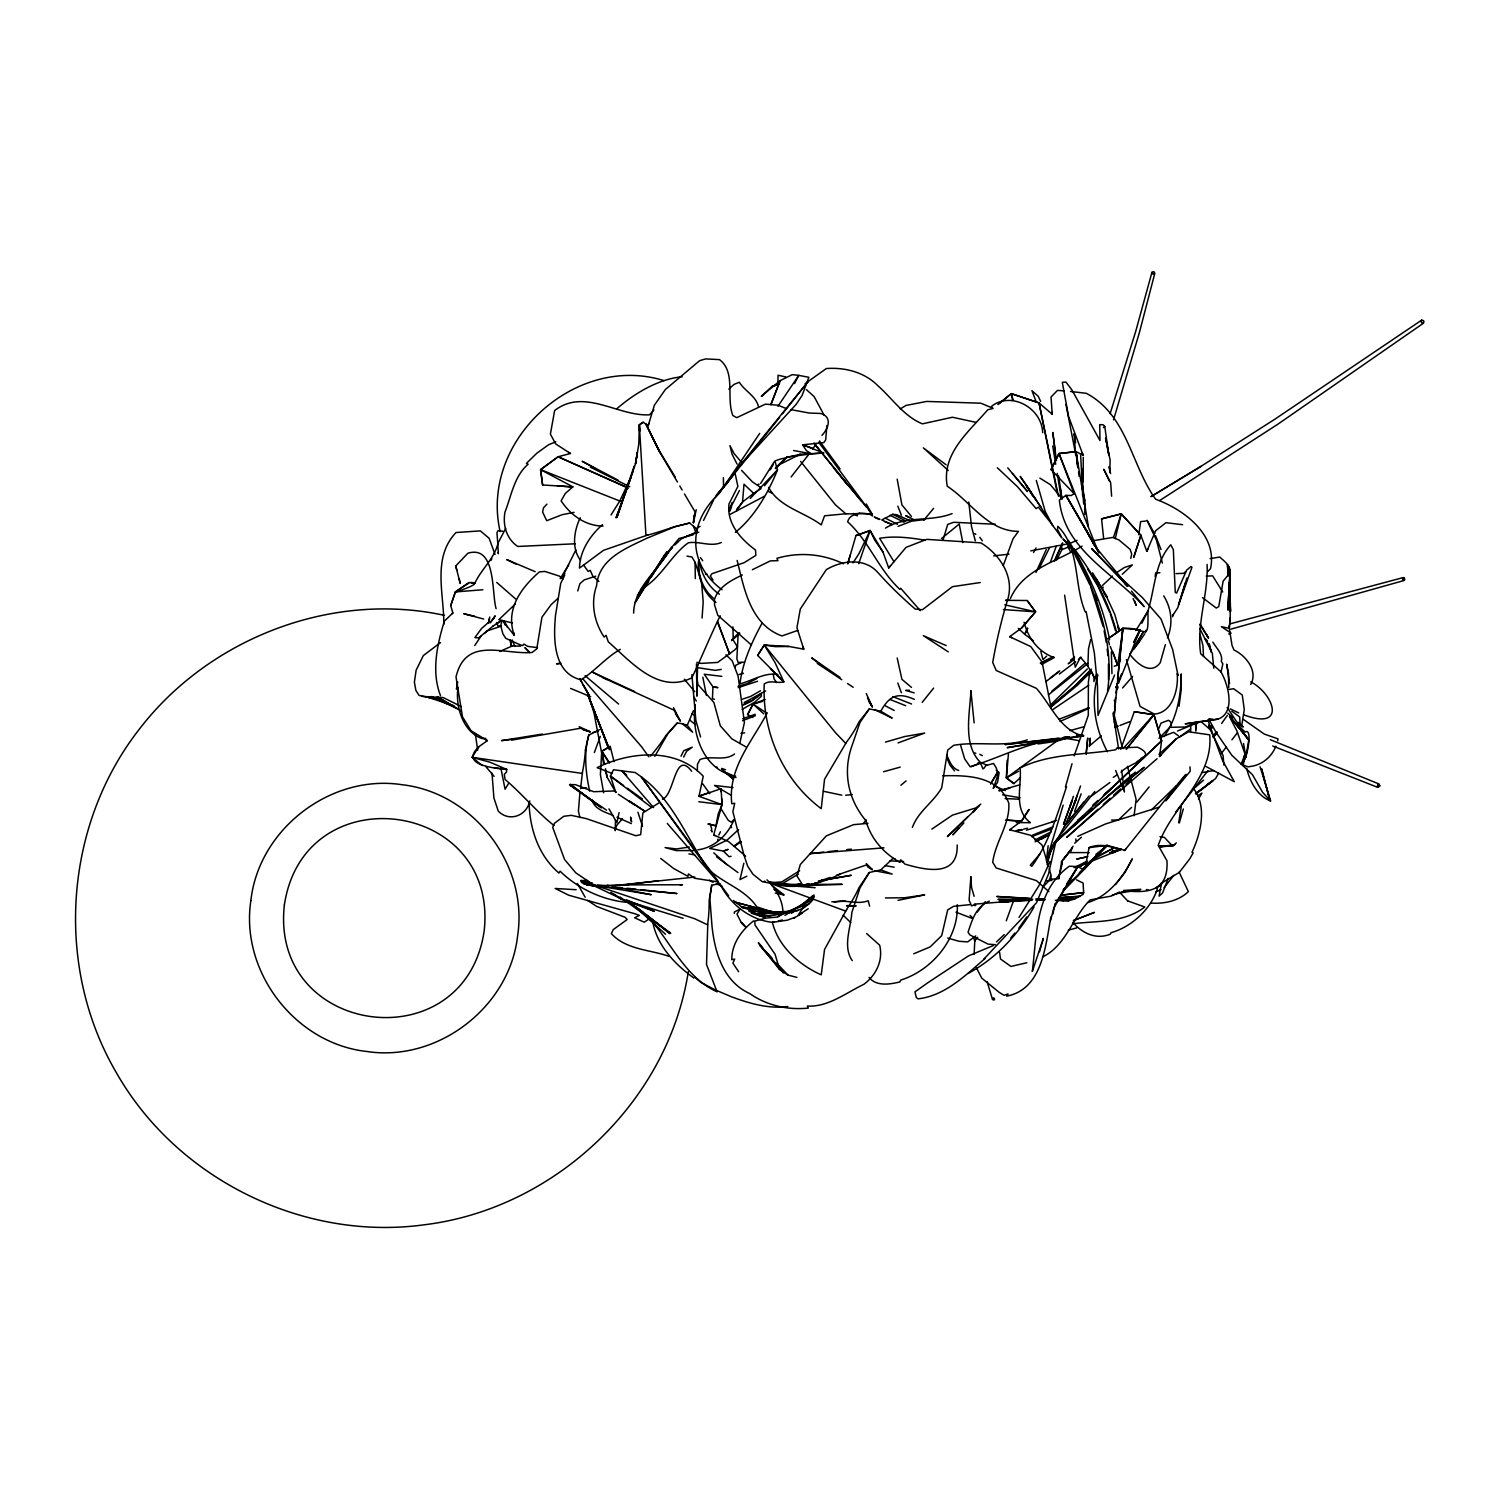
<?xml version="1.0" encoding="UTF-8"?>
<svg xmlns="http://www.w3.org/2000/svg" width="1499" height="1499" viewBox="0 0 1499 1499"><rect width="100%" height="100%" fill="white"/><g stroke="black" fill="none" stroke-linecap="round" stroke-linejoin="round"><path stroke-width="1.5" d="M719.895 883.548L711.725 885.234L709.158 900.281A148.551 88.366 69 0 1 707.809 923.309L706.516 964.457L717.065 991.832C686.973 978.191 673.182 947.143 653.564 923.215M1182.599 524.687L1165.96 522.701L1155.673 530.702L1146.81 551.313L1140.87 535.293L1121.252 513.876L1101.559 518.879L1103.639 538.478M1229.33 583.298L1229.536 610.842L1230.117 569.789L1227.793 610.037L1230.117 572.674C1230.885 565.76 1224.271 561.132 1219.68 557.047L1210.124 558.621M777.869 385.562L778.056 375.256L785.776 376.924M997.866 404.543L1011.319 393.637L1039.032 402.912L1052.186 414.23L1051.043 397.01L1057.488 390.377L1063.934 390.864M796.962 977.423L787.931 975.081L779.555 969.534L775.077 954.282L755.028 925.033L754.747 921.117L765.858 918.081L777.662 917.032L782.928 913.284C783.19 900.674 775.845 888.514 767.001 879.857M957.299 904.684C958.779 938.786 931.872 970.359 900.674 980.102L899.85 981.957C889.75 984.375 876.39 986.604 869.045 977.46M1108.511 679.909L1108.454 663.963M1111.958 673.688L1111.34 651.934M1093.951 681.633L1094.026 677.379L1091.478 671.383M1272.707 745.996L1377.75 787.368L1379.661 786.282L1379.117 784.033L1270.29 739.682M738.108 634.939L736.871 658.773L738.108 662.464L744.497 662.239M1052.186 412.319L1052.186 414.23M1083.009 481.779L1082.971 468.812L1082.522 495.101M697.297 770.842L697.503 764.171L700.108 759.431C711.294 755.234 724.748 761.548 734.529 753.997M1065.264 857.447L1073.115 846.242M1190.599 731.4L1190.806 725.141M615.152 830.69L615.527 820.122M1071.897 848.209L1071.204 850.982M1379.83 785.607L1377.862 784.202L1377.75 787.368M694.056 515.281L693.4 522.758L695.105 511.946L684.481 493.977M1227.175 707.453L1240.516 727.558L1245.163 732.093C1253.164 726.64 1247.318 761.661 1241.284 764.003L1245.276 753.454M1008.415 754.091L1006.391 777.869L1013.886 783.584L1020.538 777.55M974.125 954.376L974.8 940.641L977.648 937.306M1103.002 588.095L1103.058 587.027M1228.749 687.779L1228.468 673.07L1226.669 664.188L1229.536 683.525M691.901 674.644L695.855 720.401L700.558 736.965M745.659 856.173L728.57 841.576L713.693 834.906L722.031 804.644L699.002 796.306L703.237 776.257C676.086 747.252 630.086 751.411 597.183 767.638L612.06 773.428M633.609 613.091C634.189 587.027 658.38 570.201 670.39 549.309L650.603 577.302M498.193 552.531L498.324 553.693L497.762 543.575L505.744 528.304M558.153 598.213L551.089 604.697L541.926 617.251L536.792 648.861L532.108 652.458C503.308 654.876 465.758 635.895 456.015 676.911L462.498 716.803L471.042 730.744L487.381 740.637L479.005 746.596L472.035 757.295L489.798 762.148L506.737 769.418L506.531 772.004L504.32 774.308L505.051 779.443C522.214 793.927 536.623 811.802 553.918 825.443M585.434 750.025A127.359 85.874 -70 0 1 582.53 771.891L580.563 788.643M647.68 535.124A148.551 62.602 -21.8 0 0 672.583 527.273L689.671 523.02L696.473 528.697L696.567 533.138M1087.862 665.875L1088.536 648.561L1090.71 639.567M696.473 663.87L696.904 696.173L697.56 664.9M826.905 425.529L825.687 439.9L823.888 442.561L802.602 444.828L806.481 450.731L811.465 453.878L823.682 452.979L802.602 444.828M1111.621 496.188L1110.665 482.847L1103.751 469.224L1109.597 481.235M1114.207 716.166L1115.275 704.268M681.033 756.208L683.75 750.699L692.257 747.177L686.617 751.28L683.675 757.032M1086.175 754.297L1087.731 738.033L1086.138 753.604M1048.157 845.698L1046.433 860.932M1114.169 715.323L1122.901 628.4C1146.117 626.507 1148.646 644.757 1147.878 611.124C1154.792 589.482 1154.848 561.975 1170.775 544.812L1173.342 549.665L1175.272 592.442L1176.621 593.079L1186.702 570.032L1191.049 566.528L1191.949 567.278L1178.533 604.846L1185.372 582.83M1089.567 745.153L1090.298 738.164L1089.342 746.521M702.075 618.038L703.2 601.83L701.607 583.017M707.865 824.057L715.941 825.855L718.171 814.126L722.031 804.644L721.094 788.661L699.002 796.306M1114.563 706.797L1115.537 697.578M1116.024 692.969L1117.017 683.75M1117.505 679.122L1122.901 628.4L1140.064 629.824L1118.685 682.757M1109.691 472.297L1110.141 460.099L1105.662 438.42M1151.944 272.331C1153.424 277.465 1156.76 269.595 1151.944 272.331L1135.642 331.635L1110.122 413.668M1120.727 749.331L1134.293 711.725L1153.949 714.686L1161.594 740.843L1159.514 756.489L1176.322 738.726L1188.595 731.793L1209.73 734.866C1213.534 778.412 1171.375 807.137 1158.221 845.361L1166.971 860.819C1168.695 890.762 1148.74 893.76 1123.463 890.537L1140.739 889.263M1223.877 765.033L1223.09 755.627L1213.553 736.365M1240.029 723.099L1239.673 716.972A103.112 65.431 54.5 0 0 1231.785 711.276M1107.574 691.002C1114.469 641.947 1096.575 593.136 1074.202 550.283M1114.15 666.212L1117.711 665.181L1122.901 628.4L1107.967 638.761L1122.901 628.4M579.926 792.596L578.408 811.203L579.888 817.498M1134.106 815.756L1136.111 799.36L1127.473 766.364M1277.729 740.768L1277.972 738.857L1264.275 734.079L1243.477 719.464M1155.148 576.628L1155.654 572.843L1159.907 572.768M634.227 465.87L616.932 517.474L635.501 463.847L638.799 444.116L639.342 424.817L643.202 422.231L648.186 425.772L654.37 405.255L665.369 389.496L699.64 360.678L705.71 358.898L719.52 359.629C736.14 372.258 725.947 397.835 732.824 415.504L736.721 417.678L765.408 404.149L777.906 405.217L785.851 408.365M695.236 704.699C690.889 733.123 703.649 770.861 735.653 776.107M585.359 750.043L588.77 735.091L599.488 729.713M711.725 885.234L709.833 897.957L712.044 926.569C714.911 953.045 723.474 981.62 749.781 993.593C766.813 1005.51 787.762 1010.251 808.317 1008.077L807.361 1006.035C827.879 1007.384 846.167 992.769 863.892 984.3C876.091 975.268 883.379 960.503 879.669 945.194L866.647 933.577M635.482 463.622L637.394 452.398L635.501 463.847M1138.809 534.75L1140.608 521.633L1145.611 521.071M1055.933 841.407L1048.513 874.067L1036.502 902.735L984.037 958.967L985.18 958.367C965.6 975.231 944.857 995.898 918.025 998.84L916.282 997.472L914.971 991.851L928.05 982.594L968.466 955.894L993.312 945.55M1179.057 706.216L1181.231 689.634L1181.231 673.932C1181.062 695.648 1176.94 718.696 1163.974 736.609M1229.48 628.156L1230.023 618.337M1238.155 725.535L1248.779 739.85L1245.856 757.07L1241.284 764.003M1145.48 632.559L1145.873 630.292M1097.905 674.943C1090.466 700.895 1094.945 728.121 1107.368 751.711M1404.507 578.052C1398.904 578.183 1408.273 582.343 1403.308 577.546L1229.442 624.015M1402.558 578.333L1403.551 580.413M957.186 845.005C958.236 877.908 925.089 870.001 905.04 864.155L900.674 859.808L899.85 862.262C883.661 853.231 870.919 838.765 865.916 820.702C848.247 799.585 842.55 772.772 851.844 746.165L859.958 722.499L869.289 708.915L880.812 711.201L892.167 718.115L874.348 709.552M1050.893 916.938C1045.515 945.85 1042.367 989.228 1006.728 996.142L1008.059 993.949L1004.105 995.299L999.233 992.413L981.733 978.116L976.43 967.754M688.303 971.689C668.029 1101.859 555.005 1208.737 424.629 1224.739C303.416 1241.547 176.863 1179.132 116.397 1072.741C54.489 967.174 63.708 826.361 138.864 729.788C208.605 638.33 331.691 590.756 444.472 615.358M579.72 678.579L589.444 695.929L589.257 696.979L588.226 695.723L609.587 749.687L588.151 695.63M619.087 812.589L616.876 822.764L608.987 808.86M1161.238 884.71L1159.083 896.14L1162.568 892.936L1168.189 878.395M588.77 735.091C583.598 753.379 585.734 772.903 589.669 791.228M1047.164 862.45L1051.305 847.984M493.152 625.964L478.574 637.937L474.902 637.562L481.61 628.437L488.899 622.066L488.43 623.059L489.723 617.026M717.74 840.058L717.946 839.084M457.72 681.895L456.389 689.128L457.963 687.629C455.359 705.935 462.573 731.793 482.022 738.576L485.807 738.426M1055.034 904.028L1052.841 914.034M693.4 522.758L696.248 509.735M1061.667 862.768L1061.685 861.588L1058.781 878.526M594.353 752.535L600.312 736.365M450.731 605.54L455.377 591.936L469.843 582.474C485.395 582.474 457.514 591.524 455.377 591.936L450.731 605.54L452.867 612.997L444.397 621.054C437.09 644.645 431.206 671.702 440.5 695.667M847.722 563.886L855.966 535.536L870.113 530.534L882.948 551.951L888.682 567.971L906.089 547.341L926.682 539.359L980.889 542.882C999.796 554.386 1014.767 576.815 1007.684 599.525C1001.369 620.193 996.46 641.16 992.713 662.446L996.198 670.484L1036.371 688.341C1050.612 704.268 1060.674 731.381 1083.646 735.878L1005.154 744.553L1057.938 738.258M1062.379 862.637L1058.781 877.721M1130.771 558.415L1131.708 553.993L1130.096 549.327L1118.985 539.996L1112.745 537.448L1093.82 540.614M1115.256 538.572L1121.252 513.876L1101.559 518.879M1051.586 848.172L1047.033 864.623M488.43 623.059L489.555 618.562M1181.249 806.799L1178.72 822.745M1074.202 755.871L1088.293 715.323L1088.386 682.176L1089.642 672.995L1092.19 672.901L1094.026 677.379M1113.532 419.889L1139.39 332.591L1154.83 273.268M1063.184 805.15L1047.052 858.496L1064.721 825.78L1083.74 802.115M1050.518 920.536L1053.853 907.963L1077.8 866.572L1081.472 868.633L1085.032 868.558L1107.105 845.361L1124.775 850.326L1179.788 781.541L1185.934 774.402L1165.772 800.859L1190.243 771.217L1189.962 766.888M1080.535 786.001L1068.937 818.585M1072.029 763.74L1065.433 787.069L1066.557 786.6C1057.507 814.088 1049.094 842.569 1031.818 866.31L1030.3 865.167L1039.819 854.055M1039.556 951.696L1043.285 938.337L1042.405 941.447M1094.682 679.871L1096.762 673.613M739.775 743.448L744.422 722.443L738.108 676.18L732.13 660.703L725.947 654.801M847.834 563.362L850.177 555.136M1179.338 822.876L1183.329 808.992M577.771 590.943L579.888 583.729L584.273 579.869L595.759 576.178M1165.36 644.645L1160.226 662.727C1150.483 675.73 1136.879 663.476 1129.703 654.201M1073.396 796.325L1069.668 807.549L1070.998 803.277M943.04 539.977L947.705 524.425L953.664 522.289L995.411 524.257M1041.936 942.74L1032.305 971.502C1037.008 934.458 1035.153 890.5 1069.349 866.235L1077.8 866.572L1055.109 904.365M1172.574 616.782L1173.398 614.103M1186.927 577.996L1177.764 607.807L1172.499 615.864M1241.659 726.003L1244.282 709.514L1242.259 695.03L1233.64 688.716L1229.03 689.484M1167.44 637.768C1173.267 624.015 1171.618 608.575 1163.73 595.871M1158.465 729.207L1161.069 723.08L1168.452 720.288L1170.438 721.675L1171.469 723.867L1170.269 726.828L1159.008 738.37M1244.826 756.958L1243.196 765.015L1248.067 766.851L1252.958 766.045C1263.451 763.815 1271.883 756.246 1275.911 746.146M741.574 906.97L782.234 913.172L741.574 906.97C760.237 914.446 785.364 917.238 804.326 907.513C808.261 904.272 814.276 900.805 814.032 895.034L807.418 901.011M1133.769 557.497L1140.87 535.293L1121.252 513.876L1113.57 537.129M1003.206 565.685L1013.08 538.703L1018.458 531.358C987.86 531.377 970.696 501.547 947.256 486.238C941.26 453.672 968.991 431.656 987.785 409.752L992.713 408.571L991.476 406.36C1011.413 390.639 1042.049 408.44 1042.648 432.649M1081.172 793.814L1074.596 811.334M1244.133 756.864L1245.276 753.341M1133.787 556.953L1140.87 535.293M665.725 735.728L677.211 723.024L682.157 723.661L692.65 732.224L687.273 725.31L693.419 710.713L694.899 711.856M1006.279 920.761L1014.017 899.531M1086.7 863.18L1121.196 849.333C1110.309 847.066 1100.622 842.813 1089.08 847.628L1085.032 868.558L1063.822 890.387M1054.472 561.357L1062.679 542.957L1062.173 543.931M858.721 563.643L870.113 530.534L860.782 533.963M735.222 667.092L735.878 665.181L741.78 662.389M743.86 863.218L739.963 879.594L746.877 876.203M1221.029 672.058L1222.865 663.832L1221.31 661.378C1223.259 654.37 1216.232 647.793 1212.803 642.097M1074.09 804.345L1077.462 794.714M615.152 829.79L616.689 825.443L622.441 818.679M1050.331 562.35L1056.214 546.329M1157.434 888.795C1150.539 909.612 1131.595 926.85 1110.909 932.753L1110.328 934.177C1096.013 939.967 1082.409 933.221 1072.853 922.485M1119.022 663.139L1120.484 659.129M633.196 470.873L616.07 517.848L631.21 476.813L619.724 501.116L611.03 514.963M703.518 520.434L713.73 499.842M648.748 423.505L648.186 425.772M729.844 511.215L731.531 506.868M912.366 827.485C918.156 811.39 933.427 802.284 941.709 787.818L947.705 750.081L953.664 745.322C978.06 740.993 1003.637 747.664 1027.302 739.888M732.224 502.409L728.814 511.103L739.4 490.548M1076.413 798.986L1064.365 826.923M1114.6 675L1098.017 715.398L1097.474 685.568L1094.364 653.058L1086.138 611.629L1085.182 611.798C1073.546 583.861 1080.367 548.784 1057.882 526.318L1057.47 529.447L1061.573 537.185M1121.571 673.969L1115.987 687.423M1218.724 773.053L1215.595 778.562L1195.415 793.758L1213.084 780.66M720.232 615.789C710.076 636.251 701.794 657.274 691.845 677.829C658.342 694.58 630.91 661.602 608.294 641.834L606.083 635.351L604.153 637.094C594.129 621.954 590.437 603.066 596.602 585.659C598.757 558.659 626.095 548.297 646.931 538.197L675.431 526.561L689.671 523.02M1035.978 572.449L1046.246 549.552M960.634 745.34L964.681 758.887L970.097 766.664C992.657 760.087 1014.598 749.032 1038.282 742.848M1050.124 861.382L1038.938 885.703L1019.02 917.388M1054.753 559.989L1060.936 546.386M1027.433 628.193L1024.754 634.321L1033.448 640.822M1069.761 814.575L1073.415 806.275M1073.977 803.989L1075.963 799.492M1050.949 707.116L1077.425 685.212L1088.33 674.419L1090.148 670.54L1074.614 686.336L1050.949 706.46M1038.826 569.189L1049.562 547.66M1056.626 560.026L1061.91 549.59L1061.667 545.898M1134.012 642.378L1140.064 629.824L1133.862 641.872M718.808 835.055L720.438 831.739M1133.956 642.303L1140.064 629.824M1146.81 551.313L1147.897 549.121M846.635 909.556L824.562 949.41L821.227 974.837C799.117 964.944 778.412 946.619 772.36 922.335C750.418 919.918 730.725 904.703 720.775 885.272L667.336 823.476M474.752 583.411C481.067 569.545 493.771 559.258 497.818 544.081L496.937 532.688L498.061 530.59L502.933 531.302M529.765 800.953C526.861 815.831 509.098 822.426 498.249 811.09L493.902 797.955L492.009 773.184M1131.464 591.074L1144.149 606.683C1113.963 573.049 1064.365 550.152 1059.381 500.066L1065.92 495.363L1071.298 495.494L1074.127 493.714L1051.043 469.618L1059.006 453.541L1076.038 451.649L1083.102 455.171L1068.618 416.647L1062.304 382.32L1065.939 382.076L1071.841 389.815L1099.985 440.556L1099.741 424.61L1103.245 424.817L1104.763 426.466L1108.848 455.246L1107.18 446.739M993.518 788.174L998.165 773.915L996.254 767.9L993.556 763.459L985.892 765.558L983.794 768.462M479.005 746.596C458.863 765.24 494.876 768.237 506.737 769.418M1141.845 623.228L1147.878 611.124L1135.886 630.554M1027.789 628.343L1024.754 634.321L1018.289 628.362M490.96 560.476L491.859 558.696M1051.043 469.618L1059.006 453.541L1076.038 451.649L1088.368 526.468M794.526 383.594L798.761 375.368L808.842 377.298L802.171 395.343L796.231 404.262L738.801 466.976L714.948 498.005M888.682 567.971L890.556 565.779M752.779 717.515L747.589 714.592L753.06 704.099L765.183 699.433M869.289 708.915L859.208 721.619A148.551 134.198 40.5 0 1 846.635 741.949L824.562 779.218L821.227 808.654C782.459 779.742 762.092 731.493 764.228 683.919C770.636 679.59 777.288 683.769 783.865 681.82L775.02 662.539L764.284 645.057L757.613 655.419L783.865 681.82M697.784 849.821C714.779 847.666 727.764 834.793 734.191 819.541L731.306 822.239L728.27 820.328L720.832 808.486M1250.691 684.462C1258.373 671.046 1245.856 655.588 1233.939 649.948L1232.028 645.413L1228.899 625.758M672.751 546.067L679.084 538.441L693.1 534.862M761.979 623.34C751.73 642.209 742.548 662.371 739.963 683.881C752.479 680.621 764.471 672.339 777.85 674.438M1033.579 552.494L1036.034 547.959M747.589 714.592L753.06 704.099L762.672 701.326M771.029 468.007L770.018 469.824L773.203 464.671M767.226 712.868C751.973 741.949 727.708 768.256 731.793 803.726L734.697 803.258L732.88 811.671L743.897 854.88L747.664 866.216L752.948 874.217L762.242 881.656L768.912 882.948L781.916 881.824L799.66 870.713M667.617 553.094L671.702 546.798M654.801 756.339L667.786 733.798L677.211 723.024M1056.083 840.302L1094.776 791.491M1010.401 598.551C1023.236 569.002 1057.02 561.713 1082.034 546.123M575.86 549.964L563.137 575.316L564.711 575.204L560.738 583.28L555.548 615.133C553.375 637.937 552.794 672.92 580.994 679.853C595.178 670.859 605.727 657.686 620.324 649.311M1198.469 799.079L1201.898 793.083L1197.589 795.988M990.764 783.752L997.791 771.929L990.633 783.808M1048.607 866.703L1042.086 845.117L1030.806 835.336L1009.633 829.753L1021.531 821.096L1028.801 809.535M508.33 783.771L505.069 789.223L500.703 767.282M1134.387 646.781L1143.587 631.585L1135.324 645.207M460.23 583.467L455.733 566.004L467.894 553.206C496.356 544.718 491.485 593.023 496.113 608.706M1215.127 735.541L1217.263 732.074M560.195 578.651L568.721 564.879M760.63 483.446L774.159 461.898M648.674 581.087L635.126 602.598L664.525 554.817L672.508 547.322L669.247 550.789M651.147 577.171L667.149 551.744L637.412 595.965L647.961 581.031M735.372 532.407C754.915 516.312 768.2 492.965 777.513 469.824L774.889 461.017L779.33 459.369L800.147 454.272L823.682 452.979M1034.085 906.895C1018.346 934.42 996.179 958.292 968.092 973.469M874.348 870.694L892.167 874.086L880.812 869.888L869.289 872.512L859.958 887.951L851.844 912.498C850.832 927.825 842.494 946.544 852.238 960.634M1052.054 846.279L1055.146 841.482M1066.539 884.166L1077.331 867.378M852.987 562.893L858.89 553.787L870.113 530.534L874.966 540.502L882.948 551.951M1149.133 786.938L1136.898 802.04M736.421 511.159L742.567 501.715L743.991 484.214L753.66 493.377L761.061 488.618M474.752 645.544L480.879 636.288M763.31 394.462L761.436 396.242L780.117 380.652L792.24 374.656L798.761 375.368L777.925 406.304M1212.71 736.965L1216.008 731.943M1007.59 820.253L1021.531 821.096L1029.176 809.554M1221.61 723.492L1227.362 715.342M812.702 449.044L815.849 444.322M759.693 433.38L719.314 493.321C687.61 522.476 687.217 564.036 722.05 589.725M1051.211 708.334L1042.086 662.071L1030.806 646.594L1009.633 636.663L1021.531 628.081L1035.528 611.836L1027.152 600.499L1005.51 600.331L1009.858 600.312M1138.116 643.483L1144.73 633.833M804.232 905.64L798.105 915.289L808.223 908.787M757.613 655.419L764.284 645.057L789.074 646.462L803.764 649.198L796.943 627.781L800.297 609.025L826.342 569.62C841.951 560.364 864.473 557.478 877.702 572.356C889.413 585.453 901.967 597.633 915.289 609.1L922.428 609.737L952.427 586.69L980.234 582.549M869.289 872.512L859.208 887.258A148.551 129.139 -34.3 0 1 846.579 909.518M1018.833 928.181L1026.721 916.976M1173.792 875.304L1164.086 887.708M1134.05 648.861L1139.446 641.235L1129.834 653.976M562.387 576.89L564.804 573.461M821.995 435.328C828.685 428.246 832.432 416.797 820.59 413.462L809.179 413.031L790.816 409.602M880.812 711.201C889.394 695.424 898.088 692.088 914.334 699.358M1056.795 839.983L1059.418 836.348M653.901 409.939L649.573 414.811C618.131 416.666 584.254 387.473 554.63 410.576L550.395 434.167L555.698 443.948L570.426 453.504L558.096 456.764L540.577 469.655L572.88 486.856L565.329 493.415L561.113 500.853C570.37 514.869 585.509 526.093 603.048 526.037M993.125 788.23L997.528 782.478L999.158 772.585L996.198 770.111M1061.461 861.625L1066.726 855.105M1175.684 812.121L1207.988 770.598M1220.992 753.885L1226.482 746.821M1231.916 739.831L1237.312 732.88M1070.192 850.701L1063.035 859.845L1068.693 852.594L1089.173 852.594M779.611 417.378L716.616 495.794M782.478 413.761L808.336 381.271L738.801 466.976L726.49 484.14L716.166 495.401M1059.474 836.611L1054.453 842.925L1135.399 772.116M1066.089 824.75L1089.136 795.875M1126.592 748.957L1153.949 714.686L1134.293 711.725M922.204 702.356L933.596 688.116M1126.161 749.294L1153.949 714.686L1161.594 740.843L1054.453 842.925L1055.071 842.194M1102.271 585.659L1112.539 576.047M764.471 485.77L777.513 469.824L750.231 498.455M791.116 476.963L809.385 453.616M736.759 509.154L743.204 501.49L753.66 493.34M1010.776 937.943L1014.804 933.071M923.628 520.378L933.596 508.386M451.855 613.859L452.867 612.997M717.571 493.789L735.016 473.009L737.883 486.407L729.02 503.908C726.528 523.601 740.918 539.228 755.533 550.058L755.833 555.417L744.066 562.725L711.988 573.686L710.32 576.028L713.037 580.094M985.293 901.686L977.254 912.104M1059.812 836.592L1054.453 842.925L1132.663 774.365M1115.537 884.579L1125.131 872.231L1132.288 858.833C1122.995 877.402 1108.548 895.971 1088.087 902.529M863.312 823.382L866.291 819.953M1159.046 846.335L1173.492 845.53L1176.303 842.85M1021.531 628.081L1035.528 611.836L1027.152 600.499M1122.582 687.985L1132.588 676.424M728.814 389.14L734.004 384.419L739.288 382.245C744.61 390.939 756.133 396.129 758.531 406.791M674.812 544.999L681.221 538.928L696.829 531.901M1091.459 669.135L1075.514 685.436L1051.174 706.216M1203.547 780.136L1195.677 787.012M1087.337 668.947L1051.043 704.455M1122.32 574.229L1132.401 564.879L1124.456 567.465L1117.486 572.037M959.06 827.916L952.802 834.849L963.894 822.951M973.132 812.289L976.242 808.823M502.071 620.455L500.722 625.495L502.914 633.927L505.725 638.293L520.097 644.814L522.739 645.582L523.938 644.064L527.648 646.369L537.541 647.662M662.464 799.192C674.756 794.826 674.625 749.05 691.676 771.236M1153.949 714.686L1123.07 748.601M738.539 829.603L727.034 840.152L709.645 848.434L723.474 851.113L727.971 849.521M1124.362 850.589L1125.768 849.052M1421.652 320.13C1419.534 325.883 1427.779 321.03 1421.652 320.13L1274.899 419.177L1201.673 465.889M880.812 869.888L892.804 858.496L895.128 858.852M1195.977 724.635L1198.994 721.506M753.66 920.836C741.555 930.336 731.643 943.733 731.793 959.679L734.697 959.079L732.88 963.126L738.651 971.727M580.244 517.792C574.173 530.365 571.194 547.959 580.45 560.214M775.714 468.625L786.919 457.008L811.465 453.878L793.514 450.487M1063.278 889.731L1074.296 878.433M1083.74 868.745L1096.331 855.817M1042.442 887.464L1048.551 881.225L1051.211 875.753L1049.169 868.708M731.737 640.017L739.044 632.578M1063.447 889.638L1071.541 881.431M1074.764 878.152L1107.105 845.361L1089.08 847.628M1046.639 656.15L1042.985 659.616L1040.793 651.447M761.436 396.242L771.873 386.573L779.574 383.669M1067.213 884.803L1072.197 879.876M1083.833 868.371L1107.105 845.361L1079.317 872.755M1131.576 807.38L1118.329 820.065L1111.49 820.103M967.53 817.03L947.387 836.611L979.109 806.087M972.57 812.139L975.924 808.879M1151.607 809.779L1176.359 785.738M775.283 468.306L786.919 457.008L775.658 467.819M1207.688 571.606L1210.499 568.702C1217.956 534.712 1183.554 509.285 1155.598 499.223C1131.07 465.009 1127.473 415.111 1086.307 393.319L1070.511 391.464M996.516 941.897L1004.218 934.608M1161.594 740.843L1103.32 795.819L1111.696 788.006L1104.8 794.245M658.736 803.052L642.865 812.908L640.654 834.681L635.782 835.73L586.446 818.66L571.231 815.325L563.755 816.299L554.424 823.326L552.719 827.429L564.542 859.452L575.785 872.83L594.672 885.609L623.209 885.122L658.23 880.719M1159.514 756.489L1161.444 754.69M975.737 935.901L967.698 941.878L959.079 941.297L947.687 938.055M650.247 918.175L644.214 922.204L634.639 917.781L639.342 915.402L635.126 913.809L568.683 895.203L555.192 888.476L576.159 889.713M1084.62 663.682L1051.942 691.076M602.448 524.669C590.044 535.574 579.738 551.22 579.495 568.084L603.516 550.32L647.718 534.993M1088.03 663.42L1048.419 694.824M616.876 408.702C634.827 393.15 658.173 379.097 682.139 376.755M1092.734 805.15L1097.905 800.485M761.38 693.4L751.823 700.501L743.748 704.193M1097.999 809.216L1066.688 837.416L1157.097 758.7M1103.227 804.532L1110.197 798.255M1113.663 795.126L1120.634 788.849M1125.843 784.164L1131.07 779.461M1158.914 754.39L1176.322 738.726M731.606 640.71L739.831 633.327M1074.708 843.225L1081.379 837.229M1074.015 657.555L1070.717 660.459L1074.521 657.105M1089.642 745.79L1101.334 735.84M1068.15 663.87L1072.647 660.028M1069.274 663.158L1073.959 659.185M1185.69 571.55L1183.592 573.349L1176.134 573.611M900.899 785.251L906.089 780.904M1103.414 427.59L1104.763 426.466M593.36 885.459L621.898 899.119M484.196 633.534L487.512 630.779L501.509 626.039L497.968 625.87L496.544 622.61M1109.897 782.515L1091.085 796.288M791.416 913.378L795.013 910.418M798.592 907.438L812.964 895.54M1078.418 659.429L1081.154 657.199M515.15 604.209L498.83 619.668L512.433 623.003M1190.581 729.001L1179.451 737.077M999.252 403.568L1011.319 393.637L1039.032 402.912L1058.444 496.188M1129.178 779.255L1144.149 767.301L1095.376 806.218M740.581 841.126L733.854 846.073M793.852 918.25L802.246 913.116M1077.612 820.365L1082.953 816.112M1088.274 811.877L1091.834 809.048M1075.626 661.677L1059.287 674.1M1058.969 671.402L1049.918 678.466M1059.774 670.934L1045.983 681.539M1196.408 793.627L1212.447 781.129L1207.857 783.865M1088.705 685.287L1052.841 709.533M626.901 487.306L558.096 456.764L540.577 469.655L542.619 484.983L572.88 486.856M1193.429 723.249L1185.728 726.978L1170.082 727.315M1087.112 861.101L1080.104 866.459L1085.988 863.255M1095.881 854.393L1104.632 847.684M980.777 804.139L975.812 807.942L952.427 815.137L931.816 829.116M805.094 383.65L826.342 368.548C844.761 367.18 864.398 372.127 877.702 385.562C892.261 398.415 904.122 416.535 922.428 423.842L952.427 417.247L975.812 422.306M440.519 642.603L423.355 655.55L416.141 670.184L414.38 682.195L415.879 690.439L419.12 695.424L439.957 699.883M1041.749 664.432L1054.116 657.649C1038.32 651.784 1028.277 638.518 1024.079 622.216M1156.329 887.82L1161.969 883.661M1058.744 739.682L1006.391 777.869L1013.886 783.584M468.138 582.999L455.377 591.936L482.884 589.744M493.19 625.945L500.76 621.204M741.237 841.763L734.21 846.429M1120.99 772.285C1127.829 763.31 1160.413 757.501 1137.554 747.214L1116.83 748.001L1115.781 749.762C1084.208 755.046 1049.693 753.322 1020.126 767.994C1021.868 786.6 1012.987 809.366 1030.394 822.707L1016.228 822.558M989.321 901.124C975.793 906.708 972.195 920.049 968.035 932.209L969.909 934.926L988.066 944.126L995.43 944.707M1423.619 323.091L1277.879 424.18L1159.776 500.479M760.499 690.777L750.699 696.379L742.53 699.134M1137.123 761.642L1141.47 758.606M1156.685 887.689L1160.114 885.328M971.146 766.776L978.172 763.853M1053.778 656.955L1040.906 663.607M643.202 422.231L639.342 424.817L639.605 431.037M496.281 623.865L500.029 621.354M975.343 904.422L971.577 905.902L969.104 900.243L970.884 876.615L971.558 887.445L974.125 896.327M696.473 528.697L700.052 526.318M1113.289 777.363L1117.148 774.814M614.028 761.661L610.205 746.408L601.792 751.243L603.516 763.815M1378.049 784.108L1377.15 786.656M784.951 915.383L813.994 896.683M756.864 678.541L746.764 683.788L738.051 686.317M546.91 504.151L543.5 507.842L542.601 512.021L546.704 520.715L562.162 514.7L574.117 512.339M882.349 519.591L892.804 514.307L896.87 514.775L910.343 520.828M1119.022 892.28L1110.946 896.158L1090.204 899.868C1072.778 916.901 1066.07 945.513 1042.892 956.774M782.628 883.492L798.199 874.161M1048.719 834.962L1041.018 839.403M641.047 589.219C661.134 578.483 670.409 555.661 688.341 542.788C699.433 540.933 710.695 547.172 721.319 542.526M1140.814 758.513L1145.273 755.815M1051.399 831.701L1034.928 840.021M1151.269 496.394L1201.242 466.226L1151.026 496.637M1075.889 840.733L1075.851 838.99M900.262 408.89L906.089 405.423L926.682 401.432L980.889 403.212L992.806 408.196M1077.05 540.352L1069.518 543.537L1030.806 550.845M1127.773 901.011L1119.491 892.186M610.205 746.408L601.792 751.243L604.547 764.378M1046.939 835.618L1038.432 840.058M1048.569 835.187L1035.134 841.763M1089.923 861.101L1113.457 848.247L1094.813 857.447M1018.683 771.198L1006.391 777.869L1007.178 760.312M499.635 651.484L512.171 646.032L520.603 646.106M742.305 574.979C731.1 580.413 718.827 586.615 714.498 599.244L714.555 604.921L717.74 615.208L751.411 645.001M1089.117 708.259L1060.037 721.506M1160.601 883.661L1179.301 872.381L1189.738 858.89L1193.185 852.837L1191.986 852.294C1200.68 833.725 1207.426 806.649 1193.635 788.699M729.545 514.663L764.284 496.338M757.576 681.258L738.22 687.648M1161.257 737.152L1173.586 732.299L1178.401 735.803M752.386 569.695L770.299 560.907L777.944 560.645L776.932 558.321C799.211 551.801 822.614 553.768 843.525 563.793M885.459 528.116C905.715 515.45 930.56 522.102 952.109 513.595M1044.072 740.881L1038.02 743.954L1056.514 741.274L1066.295 738.389L1079.149 740.675M781.316 463.678L800.147 454.272M1040.306 663.064L1050.406 658.042M1053.141 826.773L1032.586 835.13M1074.071 867.659L1086.513 861.532M778.093 916.451L812.552 899.962M755.309 715.735L742.53 720.738M742.192 709.346L754.934 702.057L761.398 696.136L761.286 693.887L751.486 701.251L743.185 705.111M1051.661 829.041L1031.705 836.611M1088.93 707.715L1058.875 719.295M1230.117 572.674L1223.109 581.181L1218.762 606.57L1216.27 608.069L1202.498 597.633M795.013 917.313L787.35 920.18L772.547 922.316M898.051 742.923L924.677 733.067L904.553 736.59L885.459 742.099M898.051 526.336L911.636 521.165L924.677 519.572M1061.91 549.59L1067.7 547.36M755.271 714.255L742.736 718.752M1155.841 891.886L1161.032 889.657M1053.197 821.621L1026.478 830.221M1177.502 731.025L1198.994 722.143M555.829 441.812L548.615 444.735L536.773 453.26L526.393 463.435L528.135 464.24C514.326 475.801 511.271 496.038 504.976 512.115C502.596 525.025 506.4 538.816 517.755 546.46L575.316 543.781M1075.926 867.509L1082.39 864.923M727.839 849.371L723.474 851.113L729.001 856.678L731.081 856.322M1120.034 725.441L1129.74 721.637M1073.603 920.517L1094.457 912.385L1073.359 920.592M744.235 702.488L765.689 690.945M1114.881 727.427L1118.329 726.116M769.343 882.649C793.083 890.631 818.154 884.841 840.058 874.198M797.693 630.442L781.916 635.951C750.324 624.352 744.272 589.013 737.133 560.42M699.34 795.875L709.87 792.409M1118.854 850.476L1115.406 851.676M819.41 881.131L830.09 877.458M836.479 875.247L866.366 864.96L872.306 869.645L866.291 863.574M998.99 790.741L1019.713 784.858M686.729 536.155L698.759 532.145M808.748 904.028C789.336 909.987 768.481 922.953 748.769 910.905L790.31 912.498L756.133 913.828L798.03 910.511M1056.551 820.309L1051.792 821.808M1083.627 726.846L1069.949 730.613M855.966 535.536L858.796 534.656M1159.046 807.212L1105.625 823.925L1077.781 836.311M811.746 884.335L821.527 881.337M771.873 386.573L776.22 385.243M1214.078 770.542L1201.58 772.641M1112.314 895.109L1125.674 891.212M1404.17 580.469L1230.904 629.149M1126.367 890.912L1117.842 893.348L1140.533 889.675M883.548 771.741L900.187 767.132M1026.834 962.733L1010.926 966.443L1000.508 959.004L999.571 952.24M974.8 905.621L975.793 905.34M739.026 674.494L743.448 673.295M1068.3 930.167L1076.713 927.9M941.578 538.46L959.21 524.069L962.789 542.601M805.6 885.928L815.362 883.379L803.501 886.265L796.943 875.978L800.297 864.53L826.342 835.861L853.531 824.675L867.996 823.344M1040.325 742.192L1048.775 740M593.023 732.449L598.438 731.137M809.048 883.792L798.236 886.415L808.823 883.885M1023.686 829.097L1027.471 828.197M999.252 790.648L1009.858 788.212M978.097 762.691L982.651 762.991M913.715 953.776L930.148 946.918L941.709 935.638L947.705 909.856L953.664 906.314L970.19 904.609M1087.131 856.828L1076.675 859.077L1087.806 856.641M1112.108 851.32L1121.196 849.333L1112.295 851.282M778.393 920.873L782.459 920.011M689.278 847.066L676.386 848.94L665.069 847.572L676.274 850.589L693.644 850.551M560.72 662.97L556.541 663.832L560.607 663.664M1017.952 830.427L1021.999 829.603L1016.228 830.633M1109.653 852.837L1113.495 852.05M1016.847 830.839L1022.58 829.753M1088.33 674.419L1090.017 674.1M516.106 738.913L501.509 740.618L542.376 734.079M1072.478 923.777C1097.024 920.705 1123.688 923.159 1144.805 907.007L1127.904 900.974M1050.012 739.925L1007.197 747.664L1083.646 735.878M1054.509 739.119L1059.025 738.295M1063.522 737.489L1068.037 736.684M773.184 921.96L774.215 921.773M721.206 669.416L715.36 670.372L698.646 667.823M511.759 740.113L580.581 728.252L590.25 731.849L579.139 726.696M800.597 884.035L789.074 886.021L768.781 882.03M821.34 880.456L851.282 875.304L818.36 881.019M800.335 884.091L789.074 886.021L842.176 884.335L814.575 884.354M1218.012 719.127L1185.39 723.811L1218.012 719.127C1236.282 712.625 1227.906 683.488 1220.804 671.683L1200.718 653.845C1196.183 624.184 1208.456 594.353 1207.088 564.411M740.956 733.423L744.684 732.824M1159.402 846.991L1174.841 844.574M1019.976 900.487L974.331 904.159M898.051 900.337L924.677 894.866L904.553 897.77L885.459 897.938M758.101 484.346L759.15 484.214M846.635 513.689L824.562 515.806L821.227 524.875C804.251 512.096 778.993 506.999 768.631 487.362M1062.529 737.714L1069.424 736.89M1076.301 736.065L1083.196 735.241L1076.469 735.035M1003.131 902.117L1019.226 900.206M1060.636 895.296L1083.646 892.561L1083.102 883.061L1076.469 879.819M1019.526 900.075L1001.201 902.211L1029.101 900.112M1060.749 895.24L1083.646 892.561L1083.309 894.228L1074.614 899.044L1069.106 900.599L1056.795 900.374M993.65 555.867L1008.977 554.18M823.682 852.144L809.891 853.643L883.979 847.834M828.272 851.638L837.454 850.645M846.654 849.633L851.245 849.127M1110.665 852.762L1114.675 852.313L1110.328 852.65M845.698 795.238L852.2 794.545M623.565 884.635L694.899 877.065M1160.282 846.916L1173.492 845.53L1159.851 846.242M834.325 902.192C845.623 899.081 857.166 905.096 868.202 900.749L869.626 906.183M789.074 646.462L775.489 646.65L764.284 645.057L835.468 732.674L845.698 743.354M629.468 902.492C604.453 901.105 577.621 888.663 560.12 871.181L558.94 873.036C538.347 855.442 529.747 828.76 529.053 802.396M1038.395 899.419L1043.042 899.063M1059.306 897.845L1080.217 896.271L1059.456 897.564M1046.377 880.887L1051.848 880.419L1050.331 876.315M611.704 885.703L628.381 884.56M1050.893 879.201L1059.1 878.658M909.443 690.252L905.733 690.383L914.184 692.875M787.781 1006.541C768.406 1009.071 749.313 1003.412 731.325 996.723L715.004 989.79L700.857 982.37L694.805 977.292L693.718 977.91C675.131 964.494 657.949 946.469 653.039 923.459M1017.915 900.168L999.458 901.311L1031.349 900.356M831.833 901.798L845.436 901.143M859.208 513.239L869.289 513.951L872.662 516.012M1206.245 576.159L1212.635 575.841L1222.734 592.011M903.578 861.606L889.975 860.876M586.09 880.569C567.596 882.012 609.194 890.331 607.788 885.141M1035.903 900.224L1042.723 900.018M1058.669 899.531L1074.614 899.044L1058.35 899.119M581.556 788.081L586.559 787.949M1151.026 903.054C1164.161 904.028 1178.607 901.011 1188.351 891.605L1179.132 872.081M679.965 884.785L682.495 884.766L621.785 884.897M1032.792 899.25L997.941 899.419L1032.38 899.981M1037.439 899.231L1042.086 899.213M800.785 884.373L775.489 884.41L815.175 887.727L769.774 882.068M587.589 880.588L580.937 880.531L586.765 884.972L593.754 884.953M846.598 905.883L855.817 905.996M1036.971 900.056L1043.847 900.168M1055.333 900.356L1069.106 900.599L1059.756 900.056M721.806 676.349L704.249 674.231L712.962 686.842L712.437 698.74L714.498 699.321M846.841 905.583L855.948 905.827M942.646 775.789C967.23 775.189 998.334 775.807 1008.808 803.183C1010.195 824 995.317 841.82 992.713 862.3L996.198 867.977L1036.371 880.606L1048.869 891.624M615.302 790.929L593.679 791.716L575.522 784.67L569.564 784.577L572.862 786.675M471.136 582.98L474.733 583.186M1005.136 798.574L1019.17 799.211M592.03 885.647L595.347 885.797L593.192 884.522M1029.401 898.332L996.723 896.477L1031.387 898.725M1036.409 898.725L1043.416 899.138M1035.996 899.025L1045.253 899.625M1005.492 820.047L1021.531 821.096M869.289 513.951C861.888 513.033 849.933 512.714 847.647 521.821C868.933 541.008 878.489 569.451 899.85 589.369L900.674 588.283L920.292 610.636M1229.068 628.325L1221.385 626.657L1231.091 633.159L1228.749 633.946M1003.393 609.55L1035.528 611.836L1004.761 604.809M1260.078 766.757L1270.684 801.103L1262.533 792.24L1252.452 774.664L1231.803 755.234L1215.97 732.224L1208.775 719.052M572.262 487.044L557.441 485.807M771.442 884.972L783.865 894.903L775.283 893.104M582.212 773.428L472.035 757.295L482.285 765.521M586.765 884.972L677.023 893.554L640.616 889.675M592.817 884.597L583.711 883.623L651.241 894.697L626.376 889.788M597.37 885.085L604.191 885.815M613.297 886.771L622.404 887.745M626.957 888.232L636.063 889.207M1209.374 718.808L1212.916 719.22M717.871 881.899L694.618 878.264L688.453 873.917L687.966 876.353L673.613 868.483L660.759 858.477M698.815 801.721L722.031 804.644L721.656 798.63M717.702 687.479L712.962 686.842L717.721 687.722M506.343 769.549L494.164 767.675M422.006 696.398L443.142 697.56L461.392 706.591M1020.032 797.787L1002.606 794.789M770.486 916.245L757.314 913.584M705.411 574.005L707.078 574.248M732.974 787.612L714.498 785.439L731.044 795.219M924.977 540.183C910.062 537.71 894.659 535.743 879.613 538.291L894.022 561.75M688.922 853.943L694.655 854.842M894.172 867.209L885.422 865.654M1160.001 836.686L1164.442 837.435L1172.181 845.698M687.01 556.129L691.938 556.991L695.086 562.294L700.633 578.951M841.801 795.163L823.438 791.285M1063.728 900.843L1058.425 899.719M581.181 880.869L592.48 883.098M617.344 888.008L621.86 888.888M734.304 913.322L734.285 912.123L740.131 908.975L736.965 914.203L741.48 922.841L745.959 927.319L741.312 922.485L744.628 926.045M663.851 380.577C575.073 352.958 479.305 440.818 500.141 531.602M439.882 699.658L426.316 696.773L454.122 705.767M583.242 729.901L590.25 731.849M1009.633 636.663L1011.9 637.731M474.752 616.258L463.753 613.747L483.69 619.031M1270.29 800.822C1257.455 796.063 1249.51 780.942 1246.718 768.369M765.446 917.613L751.374 913.21M696.866 662.371L700.932 663.401L717.646 662.427L734.529 650.06L737.545 647.025L733.255 640.185L732.917 626.844M958.704 770.467C951.921 768.5 949.279 760.649 946.656 754.803M668.91 956.287C649.667 949.598 625.851 949.71 611.386 933.633L613.222 929.624L627.163 919.524L625.046 917.276L596.827 906.483L587.514 900.431M1009.633 829.753L1011.9 830.465M487.381 740.637L485.582 739.588M1146.342 889.563L1148.421 890.144M765.502 910.436L734.679 902.023L773.934 912.498L756.751 906.82C744.46 888.382 721.562 883.061 707.06 867.677L641.235 776.782L635.314 772.566L613.466 769.755L610.412 776.107L615.808 792.409L615.115 790.779M757.688 915.177L764.921 917.163M716.41 767.076L717.421 767.357M709.008 823.944L715.941 825.855M974.8 752.966L975.793 753.248M1243.926 714.892C1286.873 731.044 1274.206 694.168 1250.784 681.839M911.542 704.005L892.804 696.623M631.398 823.607L616.97 817.236M946.15 645.582L923.347 635.67L948.286 651.859M683.094 918.344L621.654 899.288L613.428 893.985M682.157 723.661L687.273 725.31M446.646 703.462L450.581 704.774M589.707 883.473L580.937 880.531L589.219 883.829M594.072 884.935L694.824 918.793L707.584 924.827M971.914 918.306L956.006 912.179M803.22 444.866L813.264 448.576M721.637 768.425L725.591 769.774M905.715 705.71L889.975 699.471M783.171 894.659L774.046 889.338L783.865 894.903M770.748 883.436L845.698 911.111M764.284 881.131L765.24 881.487M884.541 521.633L892.167 524.575L881.862 520.022M621.71 899.269L654.276 911.317L626.451 899.793M1005.304 790.573L993.725 785.626M620.642 501.359L540.577 469.655L542.619 484.983M516.387 564.261L506.718 559.595L535.199 571.681M879.969 519.272L874.348 517.043L879.201 519.478M447.77 703.256L430.831 696.529L457.345 708.671L437.333 696.754L460.774 710.751M612.979 815.419C604.978 811.99 594.635 809.385 591.936 799.848M570.576 688.397L590.662 696.773M716.316 883.81L722.143 886.246M749.781 910.661L755.421 913.06M606.983 679.609L592.199 671.983L634.564 691.564M628.343 488.206L558.096 456.764M735.972 777.606L727.334 772.997M768.425 491.503L772.097 493.134M889.975 515.3L904.122 522.195M602.692 677.529L674.063 710.17L680.209 720.944L673.538 707.697M745.865 746.877L731.831 738.82L720.288 725.778L713.88 702.45L697.991 684.593L696.623 676.555M1230.286 708.915L1238.717 712.887M892.804 514.307L905.583 520.828M885.422 518.186L897.414 524.294M981.002 762.466L987.035 765.333M590.362 467.201L629.749 486.725M914.184 519.797L905.733 515.581L909.443 517.68M894.172 710.451L885.422 705.879M594.897 468.194L582.155 461.28L617.981 480.073M867.471 866.703L872.306 869.645M853.512 513.782L857.334 515.787M713.112 882.386L709.364 880.175M853.212 513.445L857.109 515.544M979.803 754.316L982.313 755.665M713.693 834.906L715.192 835.711M760.799 487.587L752.217 481.685L741.555 470.33M1205.964 766.476L1234.277 781.691L1222.584 760.593L1211.192 729.657A118.552 63.014 47.4 0 0 1207.801 720.045M980.196 762.204C962.414 743.916 970.003 713.58 970.884 690.589L974.125 722.855M1039.894 478.125L1050.424 484.702L1062.304 498.998M621.242 899.025L610.899 892.355M821.527 665.5L811.746 657.874L840.058 677.454M618.356 794.264L634.396 804.813M766.514 712.962L753.06 704.099L763.872 713.917M817.274 663.42L841.82 679.74M847.497 683.507L853.156 687.273M570.426 453.504L568.871 452.379M733.554 778.862L724.504 771.91M570.257 785.27L606.495 810.172M719.426 594.222C708.877 587.346 702.113 575.672 699.808 563.455M716.522 856.828L737.976 872.568M733.255 779.236L721.619 769.024M623.584 785.513L610.412 776.107L651.372 807.268M627.332 788.212L642.378 798.948M619.911 896.983L670.728 933.371L647.025 915.421M974.8 533.588L975.793 534.3M743.41 908.282L733.386 900.449M570.538 785.457L601.511 807.849L570.295 784.408L597.614 804.963M1211.604 730.837L1201.954 722.368M691.845 713.58L693.512 714.836M641.497 911.355L630.536 903.11L643.221 912.779L636.044 907.12L639.792 909.856M695.33 724.56L689.69 719.988M646.762 915.496L669.997 933.633L641.066 910.53M911.467 687.385L901.93 679.347L897.189 658.024M715.979 602.486C702.75 592.854 696.81 575.541 698.796 559.614C697.428 573.798 702.282 588.938 713.43 598.232M1110.309 646.556L1117.711 665.181M585.097 675.693L618.619 704.062M946.15 464.84L923.347 447.882L948.286 470.499M562.818 579.045L559.371 576.084L544.868 571.438L539.396 571.887C520.94 587.983 505.051 609.531 514.326 635.389L503.683 622.048M954.526 770.879L949.973 765.127L946.862 757.969M496.731 582.418L515.712 599.038M1120.353 577.565L1142.275 597.501L1160.994 618.993L1172.611 649.442L1178.045 675.449L1177.165 673.501C1178.757 688.641 1172.649 712.924 1154.267 714.067L1140.064 706.404L1126.405 659.597M1227.812 713.149L1232.946 717.74M845.698 513.707L835.468 504.882L800.597 461.411M626.751 775.17L621.523 770.523L653.583 807.586M713.768 852.875L727.708 865.316M806.387 389.628L814.107 396.542L824.075 415.073M640.598 910.68L652.102 921.548M598.888 581.518L592.705 575.916L590.231 570.388L588.17 571.438L583.523 564.954M636.756 908.169L665.537 934.252M972.251 917.557L970.04 915.439M1063.316 539.247L1071.035 546.704M843.15 915.214L850.757 922.56M783.171 681.52L770.411 668.629M1087.599 665.444L1080.479 657.33L1075.233 667.242L1064.627 595.159M997.341 467.782L1017.446 486.688L1036.128 508.648L1038.357 507.112L1052.841 525.474M529.391 652.121L524.912 647.605L529.765 652.665M1063.147 539.134L1069.668 545.861M1007.74 467.875L1027.49 491.466L1012.425 473.515M1124.456 583.317L1127.454 586.502M741.443 462.179L733.985 453.447L729.938 445.596L732.074 454.197L737.077 464.109M764.003 949.56L771.966 958.067M776.763 963.164L787.931 975.081M1127.454 585.247L1091.722 548.578L1127.66 586.278M728.664 895.84L720.775 885.272M494.127 776.37L485.676 766.439M759.712 945.419L783.527 972.87L765.97 951.696M582.493 678.429L641.609 746.783L648.823 756.789M1205.383 638.537L1207.501 641.047M814.894 444.453L861.569 501.284M833.556 467.819L866.272 506.906M868.558 509.623L872.306 514.607L818.679 442.224M684.331 679.234L694.749 691.695M1232.74 720.551L1248.779 739.85L1230.098 716.522M758.663 942.871L763.047 948.174M1231.035 718.077L1248.779 739.85M842.288 478.237L847.684 484.945L813.994 443.048M758.344 942.946L779.555 969.534M911.467 516.462L901.93 504.938L897.189 479.212M709.758 793.646L702.787 783.94M589.201 695.63L583.036 684.575L589.444 695.929M1060.842 536.567L1061.948 537.991M1205.215 639.042L1209.506 645.676L1211.286 652.14L1209.206 643.764M1127.904 585.959L1097.099 548.859L1065.92 495.363L1098.355 551.239M868.558 701.045L872.306 706.835L867.453 698.047M1074.127 548.728C1093.333 573.705 1108.754 602.036 1116.68 632.672M840.058 468.925L819.466 440.931M717.984 881.037L641.235 776.782C672.264 799.754 686.223 836.629 707.06 867.677M700.408 557.591L702.712 560.72M979.803 537.317L982.313 540.783M776.707 682.588L774.102 678.953L773.24 674.419M675.468 713.693L680.209 720.944M1025.541 483.99L1020.201 476.42L1032.249 494.277L1025.972 484.645M1092.602 572.843L1106.993 596.733M1047.314 516.93L1025.616 484.402L1041.374 507.749M1095.544 578.033L1107.218 597.614M803.089 885.384L803.764 886.377M1096.35 579.214L1098.861 582.942M585.153 897.226L577.34 883.454M609.531 762.841L601.792 751.243L608.969 762.616M1033.635 496.3L1036.334 500.347M1199.65 624.296L1208.456 637.899L1206.583 634.639M1103.957 593.098L1106.225 596.696M1087.731 569.095L1098.074 586.465L1109.597 612.079M589.257 698.028L608.35 747.776L589.257 698.028L593.997 712.868L601.642 752.948L600.387 774.608L603.666 792.765M658.342 449.363L646.144 424.386L658.342 449.363L675.243 477.038M615.808 792.409L607.301 777.513L605.221 770.374M1068.337 540.483C1087.562 570.894 1102.852 604.266 1109.579 639.754M693.981 697.147L696.304 701.026M1200.399 624.465L1208.456 637.899M1114.225 700.258L1114.937 701.457M658.529 450.056L677.417 482.003M679.778 485.995L682.12 489.986M1025.841 484.439L1032.642 495.944M1107.368 598.494L1114.731 614.29L1119.078 629.617M1066.651 496.581L1098.374 551.688M1098.374 551.632L1083.402 525.156L1094.42 545.58M866.291 503.945L872.306 514.607M1067.869 540.408L1089.96 584.966M1079.599 562.687L1082.597 568.177M1199.743 628.493L1212.335 653.283L1213.778 668.217M803.764 649.198L803.089 646.931M1154.605 533.569L1146.979 520.303L1156.497 540.277L1162.343 563.043M1229.349 716.353L1236.844 730.744L1245.35 754.934M1067.419 545.842L1070.586 551.932M653.695 439.919L660.703 453.485M1208.644 726.453L1212.654 734.547M1052.242 524.669L1045.271 511.571L1036.296 480.429M580.225 679.122L582.005 682.738M504.151 620.717L507.187 626.919M646.144 424.386L658.492 449.775M1040.662 401.451L1038.264 396.317L1031.93 390.677L1035.959 401.207M1133.075 598.532L1136.242 605.409L1134.649 600.987M695.948 533.044L693.288 525.624M866.291 693.587L872.306 706.835M514.326 635.389L513.97 633.009M1118.085 682.045L1118.516 683.019M1116.08 686.842L1117.074 689.072M1155.485 535.574L1161.032 549.552M503.926 620.811L505.744 625.046M512.115 639.886L514.832 646.256M992.507 999.421C996.123 1002.081 994.137 994.961 992.507 999.421L987.073 981.564M980.608 763.291L983.007 769.006M1115.649 770.486L1124.456 791.997L1121.627 770.28M1208.737 725.066L1210.012 728.214M1098.767 553.037L1059.006 453.541L1074.127 493.714M897.807 506.194L901.386 515.188M717.59 622.272L729.638 654.07L717.534 621.298M1090.766 587.083L1103.152 626.582M1094.738 594.784L1096.912 600.612M897.807 683.038L901.386 692.725M642.528 826.249L637.918 812.233M495.026 554.424L489.105 538.253L480.355 530.89L456.033 532.52C431.918 557.797 444.172 593.866 443.798 624.483M503.589 620.755L505.051 624.952M1082.278 452.829L1083.102 455.171M1112.989 651.971L1117.336 664.863M1110.328 613.934L1115.518 630.554M975.343 540.82L971.577 526.899L968.785 502.053M710.32 824.45L711.819 829.191M973.451 936.931L974.818 941.391M477.694 750.062L475.464 734.866M1013.23 400.308L1011.319 393.637L1012.612 400.514M731.025 825.799L731.549 827.692M1199.949 634.358L1202.947 645.413L1203.51 656.318M455.733 566.004L456.876 570.313M459.181 578.933L460.324 583.261M1122.02 746.521L1113.513 712.306M1068.806 545.917L1069.48 548.728L1068.787 545.842M1108.454 640.766L1109.429 644.757M509.941 639.698L511.403 646.2M630.592 817.405L631.566 821.845L630.611 817.274M1117.673 686.186L1118.048 687.929M605.465 768.762L607.301 777.513M1057.245 493.002L1039.032 402.912M1211.342 725.553L1211.923 728.439M1110.572 473.609L1109.166 466.62L1109.785 470.592M1105.513 438.233L1106.356 442.486M702.825 677.211L706.422 695.405M1065.92 404.318L1075.345 452.529M1081.622 484.683L1084.77 500.741L1084.845 514.457M1104.107 630.91L1106.299 642.396M1114.975 725.291L1118.61 749.069M1243.533 743.485L1245.856 757.07L1245.425 752.535M1052.748 446.009L1055.708 464.259M1057.207 473.403L1061.292 498.511M1075.57 442.598L1074.165 433.642L1075.533 454.459M1081.585 480.617L1084.77 500.741M1061.685 861.588L1062.135 864.436M1113.57 716.016L1115.2 726.696M1058.613 476.007L1061.892 498.436M1060.168 487.025L1061.779 498.286M1118.722 629.599L1118.254 626.338L1118.61 629.711M1055.184 451.761L1052.823 432.499L1056.439 460.568M1107.143 648.992L1107.967 655.606M1077.725 467.407L1076.038 451.649L1077.987 467.426M1078.549 471.941L1079.111 476.438M1076.038 451.649L1077.968 467.875M1229.967 618.15L1230.304 621.692L1229.929 598.232M1229.424 591.505L1228.768 582.53L1229.236 591.337M1081.772 476.007L1083.683 504.095M1229.986 602.486L1230.567 611.405L1229.705 583.504M1195.621 723.099L1195.996 729.563M721.094 788.661L721.263 791.865M1080.592 453.804L1081.903 478.481M639.661 431.187L639.342 424.817L645.957 535.518M1195.584 723.717L1195.883 731.25M1229.405 574.211L1229.199 567.24L1229.255 574.117M723.361 477.75L723.586 486.913M695.086 562.294L695.311 578.614M1083.252 457.307L1083.252 472.728M1112.97 713.262A148.551 31.292 70.5 0 1 1113.926 719.089M1114.225 720.963A148.551 31.292 70.5 0 1 1114.806 725.01M1091.553 671.627A170.774 11.88 75 0 1 1088.012 666.474M1052.167 524.856A170.774 13.041 45.5 0 1 1060.336 536.08M1056.589 840.115A170.774 2.155 -77.8 0 1 1055.952 841.201M665.8 735.803A148.551 91.064 -65.6 0 1 650.51 756.152M859.47 513.333A148.551 25.164 16.4 0 1 846.954 513.838M250.876 900.524C239.99 971.614 295.209 1043.585 366.693 1051.474C437.802 1062.36 509.754 1007.141 517.642 935.638C528.529 864.548 473.309 792.578 401.826 784.689C330.717 773.821 258.765 829.022 250.876 900.524M284.379 904.928C269.464 1036.615 464.465 1062.304 484.14 931.235C499.073 799.548 304.053 773.859 284.379 904.928M1072.141 800.541L1063.522 824.263L1072.141 800.541M780.117 380.652L770.917 404.58L780.117 380.652M493.846 618.169L490.098 622.816L495.176 615.808L493.846 618.169M1211.286 781.822L1210.012 782.834L1211.286 781.822M644.551 811.09L629.468 801.216L644.551 811.09M1239.804 723.83L1238.08 722.331L1243.233 727.015L1239.804 723.83M712.025 831.72L711.276 830.184L712.025 831.72M1262.139 770.73L1261.596 768.875L1269.934 800.56L1262.139 770.73M511.515 646.032L510.634 641.816L511.459 645.938M1228.281 575.803L1227.456 564.58L1228.187 575.728"/></g></svg>
